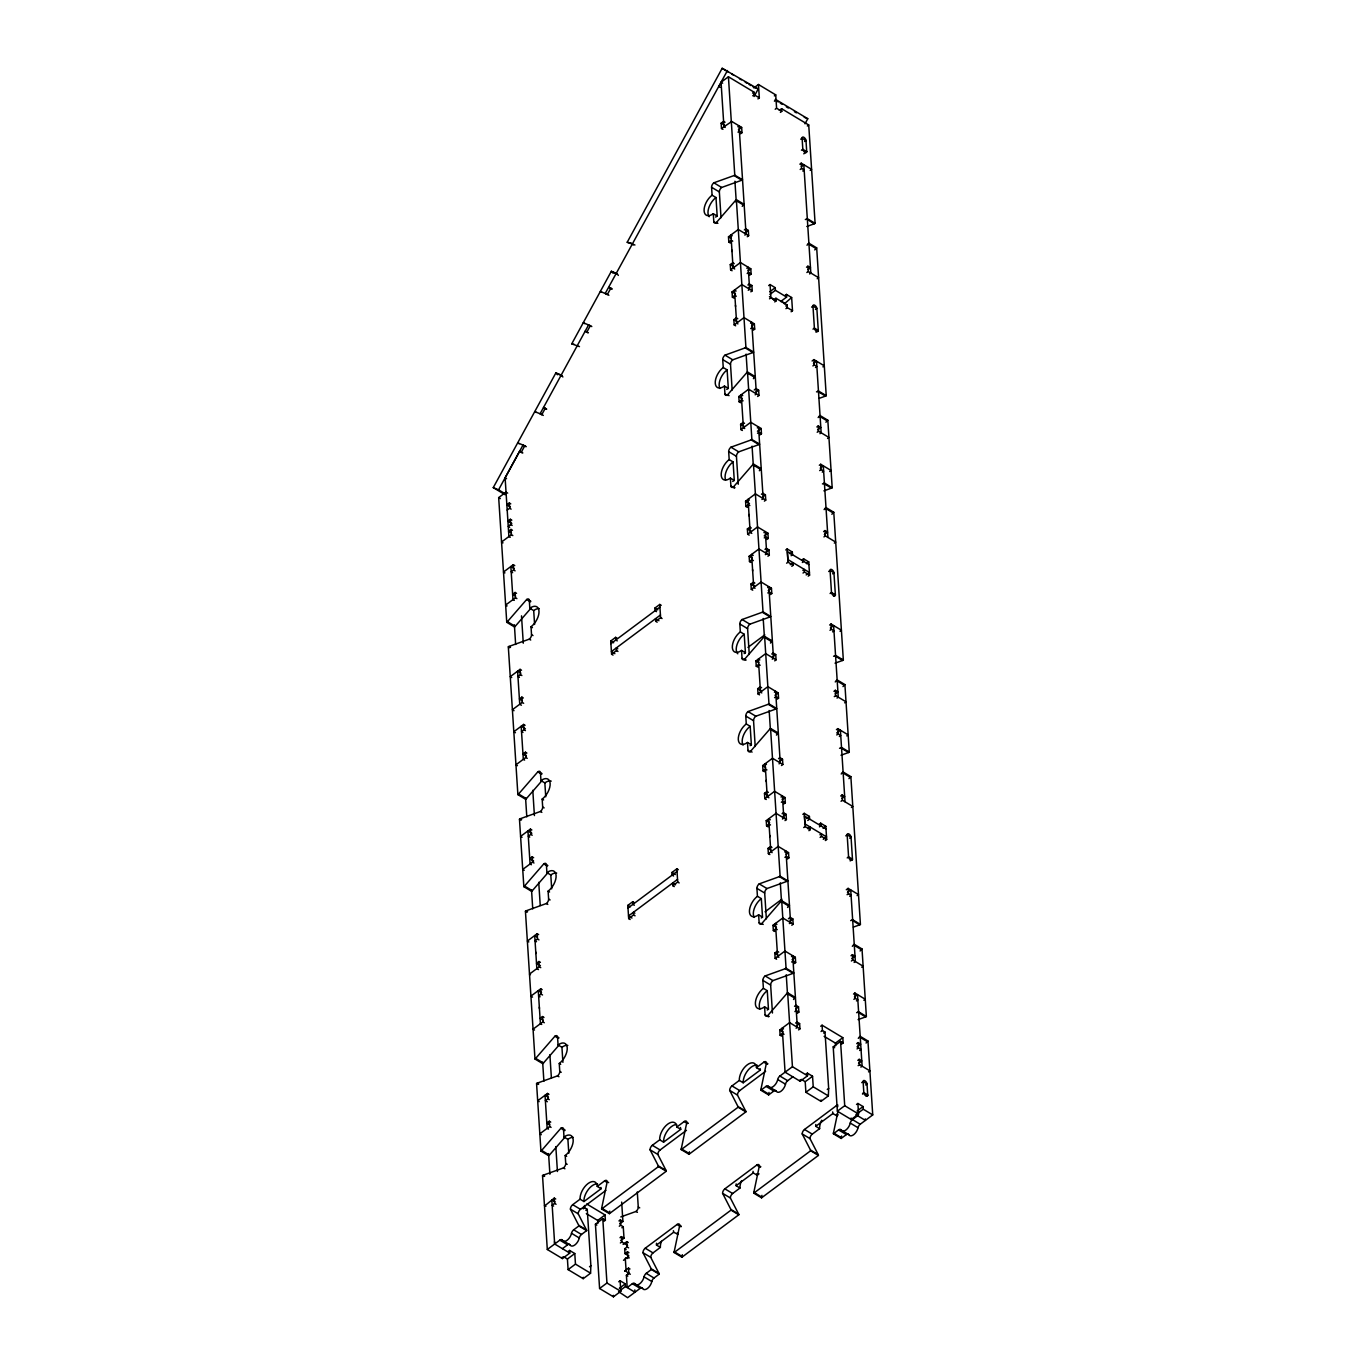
<?xml version="1.0" encoding="UTF-8"?>
<svg xmlns="http://www.w3.org/2000/svg" width="1366" height="1366" viewBox="0 0 1366 1366"><rect width="100%" height="100%" fill="white"/><g stroke="black" fill="none" stroke-linecap="round" stroke-linejoin="round"><path stroke-width="1.5" d="M563.543 1256.703L567.419 1259.025L568.102 1269.612L583.214 1278.678L583.282 1277.278M583.214 1278.678L590.573 1273.197L590.88 1265.753L587.243 1209.354L584.648 1207.8L584.494 1205.495M801.313 1079.396L805.206 1081.718L805.889 1092.305L821 1101.372L821.051 1099.972M821 1101.372L828.342 1095.891L828.667 1088.446L825.013 1032.047L822.417 1030.493L822.076 1025.2L820.71 1026.242M659.693 1139.825L663.586 1142.147L680.729 1129.358L676.853 1127.018A12.499 6.659 -59 0 0 667.667 1124.167A12.499 6.659 -59 0 0 659.693 1139.825L652.333 1145.306A3.569 1.895 -59 0 0 650.062 1149.779L657.831 1154.441L666.113 1170.56A3.569 1.895 -59 0 1 666.266 1171.243L609.39 1213.657L601.621 1208.995A3.569 1.895 -59 0 1 601.672 1208.159L607.204 1181.727A3.569 1.895 -59 0 0 604.575 1180.924L597.232 1186.405A12.499 6.659 -59 0 0 588.046 1183.537A12.499 6.659 -59 0 0 580.072 1199.194L572.713 1204.675A3.569 1.895 -59 0 0 570.425 1209.149L578.706 1225.285A3.569 1.895 -59 0 1 578.86 1225.951L586.629 1230.629L581.472 1234.471A3.569 1.895 -59 0 0 579.269 1237.972A7.137 3.808 -59 0 1 574.881 1244.938A7.137 3.808 -59 0 1 570.015 1244.853A3.569 1.895 -59 0 0 567.59 1244.819L559.821 1240.157L547.305 1249.497L562.416 1258.564L569.776 1253.083L569.605 1250.436L568.222 1251.461M609.39 1213.657A3.569 1.895 -59 0 1 609.441 1212.82L609.782 1211.164M739.313 1080.438L743.206 1082.777L760.367 1069.988L756.474 1067.649A12.499 6.659 -59 0 0 747.304 1064.797A12.499 6.659 -59 0 0 739.313 1080.438L731.971 1085.919A3.569 1.895 -59 0 0 729.683 1090.392L737.452 1095.071L745.734 1111.19A3.569 1.895 -59 0 1 745.887 1111.873L689.01 1154.27L681.241 1149.609A3.569 1.895 -59 0 1 681.293 1148.772L686.825 1122.357A3.569 1.895 -59 0 0 684.212 1121.537L676.853 1127.018M689.01 1154.27A3.569 1.895 -59 0 1 689.079 1153.45L689.42 1151.794M760.828 1166.769L759.359 1165.898A3.569 1.895 -59 0 0 756.747 1165.078L724.868 1188.847A3.569 1.895 -59 0 0 722.597 1193.321L730.366 1197.982L738.647 1214.118A3.569 1.895 -59 0 1 738.801 1214.784L681.924 1257.198L674.155 1252.537A3.569 1.895 -59 0 1 674.206 1251.7L679.739 1225.268A3.569 1.895 -59 0 0 677.109 1224.465L645.247 1248.217A3.569 1.895 -59 0 0 642.976 1252.69L651.24 1268.826A3.569 1.895 -59 0 1 651.394 1269.492L659.163 1274.171L654.007 1278.013A3.569 1.895 -59 0 0 651.804 1281.513A7.137 3.808 -59 0 1 647.416 1288.48A7.137 3.808 -59 0 1 642.566 1288.394A3.569 1.895 -59 0 0 640.142 1288.36L632.356 1283.698L627.199 1287.557L626.396 1275.212L628.838 1273.385L628.497 1268.092L624.825 1270.841M681.924 1257.198A3.569 1.895 -59 0 1 681.976 1256.361L682.334 1254.705M792.843 1076.852L787.687 1080.711A3.569 1.895 -59 0 0 785.484 1084.194A7.137 3.808 -59 0 1 781.096 1091.161A7.137 3.808 -59 0 1 776.247 1091.092A3.569 1.895 -59 0 0 773.822 1091.041L768.648 1094.9L760.879 1090.239A3.569 1.895 -59 0 1 760.93 1089.402L766.446 1062.987A3.569 1.895 -59 0 0 763.833 1062.167L756.474 1067.649M768.648 1094.9A3.569 1.895 -59 0 1 768.699 1094.064L769.041 1092.424M837.956 1105.145A3.569 1.895 -59 0 0 836.368 1105.709L804.506 1129.477A3.569 1.895 -59 0 0 802.218 1133.934L809.987 1138.612L818.268 1154.731A3.569 1.895 -59 0 1 818.422 1155.414L761.562 1197.828L753.776 1193.15A3.569 1.895 -59 0 1 753.844 1192.33L759.359 1165.898M761.562 1197.828A3.569 1.895 -59 0 1 761.613 1196.992L761.955 1195.335M858.292 1038.365L859.504 1036.982A3.569 1.895 -59 0 1 860.187 1036.35L867.956 1041.012L872.737 1114.912L860.221 1124.252A3.569 1.895 -59 0 0 858.019 1127.735A7.137 3.808 -59 0 1 853.63 1134.702A7.137 3.808 -59 0 1 848.781 1134.634A3.569 1.895 -59 0 0 846.357 1134.583L841.183 1138.441L833.414 1133.78A3.552 1.895 -59 0 1 833.465 1132.943L837.956 1111.48M841.183 1138.441A3.552 1.895 -59 0 1 841.234 1137.605L841.576 1135.966M505.096 494.714L493.263 487.611L555.894 372.867L561.204 375.087A3.569 3.005 -67.2 0 1 561.87 375.667L562.877 376.999M579.474 346.605L571.756 343.822L611.353 271.271L616.664 273.49A3.569 3.005 -67.2 0 1 617.33 274.071L618.337 275.403M634.934 245.009L627.216 242.243L722.17 68.3L758.198 88.978L754.066 96.525M493.263 487.611L498.556 489.831L523.007 445.06L525.432 446.528M591 326.406L588.575 324.954L540.065 413.796L541.534 414.666M605.206 293.485L727.463 70.52M510.201 537.299L508.903 536.531L505.113 477.844L519.592 451.326L521.351 452.061L524.766 445.811L526.234 446.682M536.223 412.447L534.772 411.576L541.841 414.53L545.256 408.28L546.707 409.151M587.585 332.655L585.16 331.204L586.919 331.938L590.334 325.689L591.802 326.559M601.808 292.324L600.34 291.453L607.409 294.424L610.824 288.158L612.292 289.029M774.437 101.221L775.461 99.342L807.767 118.74L805.001 123.828M721.026 217.723L719.353 191.94A3.569 1.895 -59 0 1 721.641 187.466L741.84 180.21A3.569 1.912 -59 0 0 742.541 179.8L734.771 175.138A3.569 1.912 -59 0 1 734.071 175.548L713.855 182.805A3.569 1.895 -59 0 0 711.584 187.279L712.096 195.201A12.499 6.659 -59 0 0 704.105 210.859A12.499 6.659 -59 0 0 713.291 213.711L713.803 221.651A3.569 1.895 -59 0 0 716.433 222.47L735.676 200.307A3.569 1.912 -59 0 1 736.359 199.675L744.129 204.337A3.569 1.912 -59 0 0 743.445 204.968L742.233 206.351M806.999 245.231L808.211 243.848A3.569 1.895 -59 0 1 808.894 243.216L816.68 247.878L826.225 395.662A3.569 1.895 -59 0 1 825.525 396.089L819.207 398.343M814.768 249.91L815.98 248.51A3.569 1.895 -59 0 1 816.68 247.878M530.845 608.331L515.204 626.328A3.569 1.912 -59 0 1 514.521 626.96L506.752 622.298A3.569 1.912 -59 0 0 507.435 621.667L526.678 599.503A3.569 1.895 -59 0 1 529.308 600.323L530.759 601.194M732.159 390.044L730.503 364.278A3.569 1.895 -59 0 1 732.774 359.804L752.99 352.53A3.569 1.912 -59 0 0 753.69 352.121L745.921 347.459A3.569 1.912 -59 0 1 745.204 347.869L725.005 355.143A3.569 1.895 -59 0 0 722.716 359.599L723.246 367.539A12.499 6.659 -59 0 0 715.255 383.18A12.499 6.659 -59 0 0 724.441 386.049L724.953 393.971A3.569 1.895 -59 0 0 727.566 394.791L746.809 372.628A3.569 1.912 -59 0 1 747.509 371.996L755.278 376.674A3.569 1.912 -59 0 0 754.578 377.306L753.383 378.689M738.255 484.247L736.445 456.329A3.569 1.895 -59 0 1 738.733 451.856L758.933 444.582A3.569 1.912 -59 0 0 759.65 444.172L751.881 439.51A3.569 1.912 -59 0 1 751.163 439.92L730.964 447.177A3.569 1.895 -59 0 0 728.676 451.651L729.188 459.591A12.499 6.659 -59 0 0 721.214 475.231A12.499 6.659 -59 0 0 730.383 478.1L730.895 486.023A3.569 1.895 -59 0 0 733.525 486.842L752.768 464.679A3.569 1.912 -59 0 1 753.469 464.047L761.238 468.726A3.569 1.912 -59 0 0 760.538 469.358L759.342 470.741M818.149 417.569L819.344 416.186A3.569 1.895 -59 0 1 820.044 415.537L827.813 420.216L832.184 487.713A3.569 1.895 -59 0 1 831.467 488.123L823.903 490.855M825.918 422.231L827.13 420.848A3.569 1.895 -59 0 1 827.813 420.216M541.995 780.652L526.354 798.666A3.569 1.895 -59 0 1 525.654 799.298L517.885 794.619A3.569 1.895 -59 0 0 518.585 793.987L537.828 771.841A3.569 1.895 -59 0 1 540.441 772.661L541.909 773.532M824.108 509.62L825.303 508.237A3.569 1.895 -59 0 1 826.003 507.589L833.772 512.267L843.334 660.051A3.569 1.895 -59 0 1 842.617 660.461L835.036 663.176M831.877 514.282L833.072 512.899A3.569 1.895 -59 0 1 833.772 512.267M547.937 872.703L532.313 890.717A3.569 1.895 -59 0 1 531.613 891.349L523.844 886.671A3.569 1.895 -59 0 0 524.527 886.039L543.788 863.893A3.569 1.895 -59 0 1 546.4 864.695L547.851 865.583M749.268 654.434L747.595 628.65A3.569 1.895 -59 0 1 749.866 624.177L770.082 616.92A3.569 1.895 -59 0 0 770.783 616.51L763.013 611.831A3.569 1.895 -59 0 1 762.313 612.241L742.097 619.515A3.569 1.895 -59 0 0 739.826 623.989L740.338 631.912A12.499 6.659 -59 0 0 732.347 647.569A12.499 6.659 -59 0 0 741.533 650.421L742.045 658.361A3.569 1.895 -59 0 0 744.658 659.163L763.918 637.017A3.569 1.895 -59 0 1 764.601 636.385L772.371 641.047A3.569 1.895 -59 0 0 771.688 641.678L770.475 643.062M755.21 746.485L753.554 720.702A3.569 1.895 -59 0 1 755.825 716.228L776.042 708.971A3.569 1.895 -59 0 0 776.742 708.561L768.973 703.883A3.569 1.895 -59 0 1 768.255 704.293L748.056 711.566A3.569 1.895 -59 0 0 745.768 716.04L746.28 723.963A12.499 6.659 -59 0 0 738.306 739.621A12.499 6.659 -59 0 0 747.475 742.472L748.005 750.412A3.569 1.895 -59 0 0 750.617 751.215L769.861 729.068A3.569 1.895 -59 0 1 770.561 728.437L778.33 733.098A3.569 1.895 -59 0 0 777.63 733.73L776.434 735.113M835.241 681.941L836.453 680.558A3.569 1.895 -59 0 1 837.136 679.927L844.905 684.588L849.276 752.103A3.569 1.895 -59 0 1 848.576 752.512L840.995 755.227M843.01 686.603L844.222 685.22A3.569 1.895 -59 0 1 844.905 684.588M559.087 1045.041L543.446 1063.038A3.569 1.895 -59 0 1 542.763 1063.67L534.977 1059.009A3.569 1.895 -59 0 0 535.677 1058.377L554.92 1036.213A3.569 1.895 -59 0 1 557.55 1037.033L559.001 1037.904M841.2 773.993L842.395 772.61A3.569 1.895 -59 0 1 843.095 771.978L850.864 776.639L860.426 924.423A3.569 1.895 -59 0 1 859.709 924.833L853.391 927.104M848.969 778.654L850.164 777.271A3.569 1.895 -59 0 1 850.864 776.639M565.046 1137.093L549.405 1155.09A3.569 1.895 -59 0 1 548.705 1155.721L540.936 1151.06A3.569 1.895 -59 0 0 541.636 1150.428L560.88 1128.265A3.569 1.895 -59 0 1 563.492 1129.084L564.961 1129.955M766.36 918.806L764.687 893.023A3.569 1.895 -59 0 1 766.975 888.549L787.175 881.292A3.569 1.895 -59 0 0 787.892 880.882L780.123 876.221A3.569 1.895 -59 0 1 779.405 876.63L759.206 883.887A3.569 1.895 -59 0 0 756.918 888.361L757.43 896.301A12.499 6.659 -59 0 0 749.456 911.942A12.499 6.659 -59 0 0 758.625 914.793L759.137 922.733A3.569 1.895 -59 0 0 761.767 923.553L781.01 901.389A3.569 1.895 -59 0 1 781.693 900.757L789.48 905.419A3.569 1.895 -59 0 0 788.78 906.051L787.584 907.434M772.456 1013.009L770.646 985.074A3.569 1.895 -59 0 1 772.917 980.6L793.134 973.343A3.569 1.895 -59 0 0 793.834 972.933L786.065 968.272A3.569 1.895 -59 0 1 785.365 968.682L765.148 975.939A3.569 1.895 -59 0 0 762.877 980.412L763.389 988.352A12.499 6.659 -59 0 0 755.398 1003.993A12.499 6.659 -59 0 0 764.584 1006.844L765.097 1014.784A3.569 1.895 -59 0 0 767.709 1015.604L786.953 993.441A3.569 1.895 -59 0 1 787.653 992.809L795.422 997.47A3.569 1.895 -59 0 0 794.739 998.102L793.526 999.485M852.333 946.314L853.545 944.93A3.569 1.895 -59 0 1 854.245 944.299L862.014 948.96L866.368 1016.475A3.569 1.895 -59 0 1 865.668 1016.885L858.087 1019.617M860.119 950.992L861.314 949.609A3.569 1.895 -59 0 1 862.014 948.96M866.061 1043.043L867.273 1041.643A3.569 1.895 -59 0 1 867.956 1041.012M725.226 127.431L723.929 126.662L721.06 82.25L728.42 76.769L753.964 92.103L754.134 94.749L759.325 97.857L757.942 98.881M753.861 87.936L758.454 84.504L775.734 94.886L776.588 108.221L781.779 111.346L780.396 112.371M752.581 93.127L753.964 92.103M752.751 95.774L754.134 94.749M722.938 129.36L721.487 128.489L721.146 123.196L723.587 121.369L725.056 122.24M721.487 128.489L731.766 121.472M774.351 95.91L775.734 94.886M737.828 126.748L739.057 125.843L746.058 234.167L744.846 235.089M738.425 129.787L741.653 127.397L731.288 121.181M738.016 132.161L739.399 131.136L741.994 132.69L740.611 133.714M775.205 109.263L776.588 108.221M779.303 110.407L781.608 108.699L808.723 124.972L815.092 223.341A3.569 1.912 -59 0 1 814.375 223.751L806.794 226.483M807.34 126.013L808.723 124.972M800.732 139.195L802.115 138.171A2.681 1.383 53.3 0 1 803.925 137.351A2.681 1.383 53.3 0 1 805.991 140.493L806.708 151.626L803.771 153.829M804.608 141.518L805.991 140.493M801.432 150.209L802.815 149.184L802.115 138.171M799.861 164.193L801.227 163.169L811.592 169.384L810.209 170.409M801.381 166.55L803.823 164.723L810.823 273.046L809.611 273.968M800.203 169.486L801.569 168.445L801.227 163.169M802.781 171.04L804.164 169.999L801.569 168.445M730.281 242.977L728.829 242.106L728.488 236.813L738.289 229.505L748.653 235.72L747.27 236.745M744.35 229.915L745.716 228.873L748.312 230.444L748.653 235.72M728.829 242.106L731.288 240.279L732.739 241.15M745.102 232.835L748.312 230.444M732.091 270.741L730.622 269.87L730.281 264.577L732.739 262.75L734.191 263.621M730.622 269.87L740.423 262.545L750.788 268.778L751.129 274.054L749.763 275.095M746.826 268.248L748.209 267.224L749.627 289.25L748.244 290.275M748.039 270.827L750.788 268.778M747.168 273.524L748.551 272.5L751.129 274.054M733.849 298.061L732.398 297.173L732.056 291.897L741.858 284.589L752.222 290.804L750.839 291.829M747.902 284.982L749.285 283.957L751.881 285.511L752.222 290.804M732.398 297.173L734.84 295.346L736.308 296.234M749.114 287.577L751.881 285.511M768.682 285.596L770.048 284.572L775.239 287.68L775.41 290.326L786.628 297.071L780.652 301.527M769.724 291.795L775.239 287.68M735.642 325.808L734.191 324.937L733.849 319.661L736.291 317.834L737.76 318.705M769.895 294.441L775.41 290.326M806.521 267.241L807.904 266.199L810.482 267.753L808.194 269.478M506.752 622.298L498.675 497.6L506.035 492.119L507.674 493.109M734.191 324.937L743.992 317.629L754.356 323.844L754.698 329.138L753.315 330.162M769.536 298.812L770.902 297.788L770.048 284.572M806.862 272.517L808.245 271.493L807.904 266.199M773.617 299.974L775.922 298.249L787.14 304.994L787.311 307.64L792.502 310.748L791.119 311.772M774.71 301.92L776.093 300.896L775.922 298.249M785.091 295.449L786.457 294.424L791.648 297.532L792.502 310.748M510.764 503.849L509.313 502.978L506.854 504.805L510.252 506.837M750.532 323.213L751.761 322.291L756.388 393.903L755.176 394.808M751.59 325.911L754.356 323.844M784.34 303.833L791.648 297.532M817.227 278.749L818.61 277.708L808.245 271.493M507.196 510.081L509.655 508.254L509.313 502.978M750.719 328.608L752.103 327.584L754.698 329.138M785.774 306.018L787.14 304.994M785.945 308.665L787.311 307.64M511.823 520.156L510.355 519.285L507.913 521.112L511.789 523.434L510.423 524.459M510.355 519.285L510.696 524.561L508.254 526.388L509.706 527.276M512.472 530.281L511.021 529.41L508.562 531.237L511.482 532.996M811.592 307.128L812.975 306.086A2.681 1.383 53.3 0 1 814.785 305.284A2.681 1.383 53.3 0 1 816.851 308.426L818.285 330.452L815.98 332.177M503.012 542.883L501.544 542.012L511.362 534.704L511.021 529.41M815.468 309.45L816.851 308.426L812.975 306.086L814.392 328.13A2.681 1.383 53.3 0 0 816.458 331.272A2.681 1.383 53.3 0 0 818.285 330.452L814.392 328.13L813.009 329.155M514.76 565.592L513.292 564.704L503.491 572.03L504.942 572.9M740.611 402.714L739.16 401.826L738.818 396.55L748.619 389.225L758.984 395.457L757.601 396.481M754.22 389.976L756.047 388.61L758.642 390.164L758.984 395.457M513.292 564.704L513.633 569.998L511.191 571.825L512.643 572.695M739.16 401.826L741.618 399.999L743.07 400.87M755.893 392.23L758.642 390.164M812.104 360.983L813.931 359.617L824.296 365.832L822.93 366.873M813.47 363.458L816.526 361.17L821.154 432.783L819.942 433.688M812.907 365.934L814.273 364.91L813.931 359.617M815.485 367.488L816.868 366.464L814.273 364.91M516.553 593.339L515.084 592.468L512.643 594.295L515.563 596.054M742.404 430.461L740.953 429.59L740.611 424.297L743.07 422.47L744.521 423.358M515.084 592.468L515.443 597.762L505.625 605.07L507.093 605.941M740.953 429.59L750.754 422.282L761.118 428.497L761.46 433.79L760.077 434.815M757.31 427.865L758.523 426.943L763.167 498.539L761.938 499.461M757.447 431.246L761.118 428.497M757.498 433.261L758.881 432.237L761.46 433.79M816.851 426.96L818.234 425.936L820.812 427.49L817.602 429.88M817.192 432.254L818.575 431.229L818.234 425.936M827.557 438.469L828.923 437.444L818.575 431.229M511.721 677.553L510.252 676.665L520.07 669.357L521.522 670.228M747.39 507.349L745.921 506.479L745.58 501.185L755.398 493.877L765.745 500.11L764.379 501.134M761.443 494.287L762.826 493.263L765.404 494.816L765.745 500.11M520.07 669.357L520.412 674.65L517.953 676.477L519.422 677.348M745.921 506.479L748.38 504.652L749.832 505.522M763.116 496.524L765.404 494.816M819.327 465.294L820.71 464.269L831.074 470.485L829.691 471.509M820.232 468.111L823.288 465.823L827.933 537.419M819.668 470.587L821.051 469.562L820.71 464.269M822.264 472.141L823.63 471.116L821.051 469.562M523.315 697.992L521.863 697.121L519.404 698.948L522.324 700.69M749.183 535.113L747.714 534.243L747.373 528.949L749.832 527.122L751.283 527.993M514.009 710.696L512.404 709.722L522.205 702.414L521.863 697.121M747.714 534.243L757.532 526.935L767.897 533.15L768.238 538.443L766.855 539.468M613.044 655.099L611.592 654.229L610.739 641.013L615.639 637.359L617.091 638.229M656.483 611.626L655.031 610.756L654.86 608.109L659.761 604.455L661.212 605.326M610.909 643.659L659.932 607.102M763.918 532.62L765.302 531.596L766.719 553.623L765.353 554.647M764.209 535.899L767.897 533.15M660.444 615.024L611.422 651.582L614.871 653.665M764.26 537.914L765.643 536.889L768.238 538.443M611.592 654.229L616.493 650.575L616.322 647.928L617.774 648.799M657.166 622.196L655.714 621.325L660.615 617.671L659.761 604.455M515.443 732.722L513.821 731.749L523.622 724.441L525.09 725.312M750.941 562.433L749.49 561.563L749.149 556.269L758.95 548.961L769.314 555.177L767.931 556.201M764.994 549.371L766.377 548.347L768.973 549.9L769.314 555.177M523.622 724.441L523.963 729.717L521.522 731.561L522.973 732.432M749.49 561.563L751.932 559.736L753.4 560.606M765.763 552.291L768.973 549.9M785.774 549.969L787.158 548.944L792.331 552.052L792.502 554.698L791.119 555.723M790.043 553.776L792.331 552.052M526.883 753.076L525.415 752.205L522.973 754.032L526.371 756.064M752.734 590.197L751.283 589.327L750.941 584.033L753.4 582.206L754.852 583.077M823.613 531.613L824.996 530.589L827.591 532.142L824.364 534.533M517.424 765.677L515.955 764.789L525.756 757.481L525.415 752.205M751.283 589.327L761.084 582.001L771.449 588.234L771.79 593.51L770.407 594.552M786.628 563.202L788.011 562.16L787.158 548.944M823.954 536.906L825.337 535.865L824.996 530.589M790.265 564.687L793.014 562.638L793.185 565.285L791.802 566.309M802.183 559.821L803.567 558.796L808.74 561.904L809.594 575.12L808.211 576.162M767.641 587.585L768.853 586.68L773.498 658.275L772.268 659.197M802.354 562.468L803.737 561.443L803.567 558.796M768.238 590.624L771.449 588.234M806.435 563.629L808.74 561.904M834.319 543.122L835.702 542.097L825.337 535.865M767.829 592.981L769.195 591.956L771.79 593.51M802.866 570.407L804.25 569.366L804.42 572.013L809.594 575.12M803.037 573.037L804.42 572.013M806.179 574.932L809.44 572.491L787.858 559.531L787.345 551.608L808.928 564.568M828.684 571.5L830.067 570.476A2.681 1.383 53.3 0 1 831.877 569.656A2.681 1.383 53.3 0 1 833.943 572.798L835.377 594.842L833.533 596.208M832.577 573.84L833.943 572.798L830.067 570.476L831.484 592.503A2.681 1.383 53.3 0 0 833.567 595.661A2.681 1.383 53.3 0 0 835.377 594.842L831.484 592.503L830.101 593.527M747.97 647.382L764.806 634.849M531.852 829.965L530.401 829.094L520.583 836.402L523.844 886.671M757.72 667.086L756.252 666.215L755.91 660.922L765.711 653.614L776.076 659.829L774.71 660.854M771.773 654.024L773.156 652.982L775.734 654.536L776.076 659.829M530.401 829.094L530.742 834.37L528.283 836.197L529.735 837.085M756.252 666.215L758.711 664.388L760.162 665.259M772.524 656.944L775.734 654.536M829.657 625.03L831.04 623.989L841.405 630.221L840.022 631.246M830.357 627.984L833.619 625.56L838.263 697.155L837.034 698.06M829.999 630.307L831.382 629.282L831.04 623.989M832.594 631.86L833.96 630.836L831.382 629.282M533.645 857.728L532.194 856.841L529.735 858.668L533.628 861.007M759.513 694.85L758.045 693.962L757.703 688.686L760.162 686.859L761.613 687.73M532.194 856.841L532.535 862.134L522.734 869.442L524.185 870.33M758.045 693.962L767.863 686.654L778.21 692.886L778.552 698.163L777.186 699.187M774.402 692.238L775.632 691.316L780.259 762.928L779.03 763.833M775 695.277L778.21 692.886M774.59 697.633L775.973 696.609L778.552 698.163M833.943 691.333L835.326 690.308L837.921 691.862L835.155 693.928M834.285 696.626L835.668 695.601L835.326 690.308M844.649 702.841L846.032 701.817L835.668 695.601M528.813 941.925L527.361 941.054L537.162 933.729L538.614 934.617M764.482 771.739L763.031 770.851L762.689 765.575L772.49 758.267L782.855 764.482L781.472 765.506M778.535 758.659L779.918 757.635L782.513 759.189L782.855 764.482M537.162 933.729L537.504 939.023L535.045 940.85L536.514 941.72M763.031 770.851L765.472 769.024L766.924 769.912M779.286 761.596L782.513 759.189M836.419 729.683L837.802 728.641L848.166 734.874L846.783 735.898M836.709 732.944L840.397 730.195L845.025 801.808M836.76 734.959L838.143 733.935L837.802 728.641M839.356 736.513L840.739 735.489L838.143 733.935M540.407 962.364L538.955 961.493L536.514 963.32L540.39 965.66M766.275 799.486L764.823 798.615L764.482 793.339L766.924 791.495L768.392 792.382M534.977 1059.009L529.496 974.095L539.297 966.787L538.955 961.493M764.823 798.615L774.624 791.307L784.989 797.522L785.33 802.815L783.947 803.84M630.136 919.489L628.684 918.601L627.831 905.385L632.731 901.731L634.183 902.602M673.575 875.999L672.123 875.128L671.952 872.481L676.853 868.827L678.321 869.698M628.001 908.031L677.024 871.474M781.01 796.993L782.394 795.968L783.828 818.012L782.445 819.037M782.223 799.588L784.989 797.522M677.536 879.397L628.514 915.954L631.963 918.037M781.352 802.286L782.735 801.261L785.33 802.815M628.684 918.601L633.585 914.947L633.414 912.3L634.883 913.188M674.275 886.585L672.806 885.697L677.707 882.043L676.853 868.827M532.535 997.095L530.913 996.121L540.731 988.813L542.182 989.684M768.051 826.806L766.582 825.935L766.241 820.642L776.042 813.333L786.406 819.566L785.023 820.59M782.103 813.743L783.469 812.719L786.065 814.273L786.406 819.566M540.731 988.813L541.073 994.107L538.614 995.934L540.065 996.804M766.582 825.935L769.041 824.108L770.492 824.979M783.316 816.322L786.065 814.273M802.866 814.358L804.25 813.333L809.423 816.441L809.594 819.088L807.767 820.454M806.674 818.49L809.423 816.441M543.975 1017.448L542.524 1016.577L540.065 1018.404L542.985 1020.146M769.843 854.57L768.375 853.699L768.034 848.406L770.492 846.579L771.944 847.449M840.705 795.985L842.088 794.961L844.683 796.515L841.917 798.581M534.516 1030.049L533.047 1029.179L542.865 1021.87L542.524 1016.577M768.375 853.699L778.193 846.391L788.541 852.606L788.882 857.899L787.516 858.924M803.72 827.574L805.103 826.55L804.25 813.333M841.046 801.279L842.429 800.254L842.088 794.961M807.818 828.718L810.106 827.011L810.277 829.657L808.911 830.682M819.276 824.21L820.659 823.169L825.832 826.293L826.686 839.509L825.32 840.534M784.733 851.957L785.962 851.052L790.59 922.648L789.36 923.57M819.446 826.857L820.829 825.815L820.659 823.169M786.253 854.313L788.541 852.606M823.083 828.342L825.832 826.293M784.921 857.37L786.304 856.345L788.882 857.899M851.411 807.494L852.794 806.469L842.429 800.254M819.959 834.78L821.342 833.755L821.512 836.402L826.686 839.509M820.129 837.426L821.512 836.402M823.271 839.305L826.532 836.88L804.95 823.92L804.437 815.98L826.02 828.94M845.776 835.872L847.159 834.848A2.681 1.383 53.3 0 1 848.969 834.028A2.681 1.383 53.3 0 1 851.052 837.187L852.469 859.214L850.164 860.922M849.669 838.212L851.052 837.187L847.159 834.848L848.576 856.875A2.681 1.383 53.3 0 0 850.659 860.034A2.681 1.383 53.3 0 0 852.469 859.214L848.576 856.875L847.21 857.916M765.08 911.771L781.898 899.221M548.944 1094.337L547.493 1093.466L537.692 1100.774L540.936 1151.06M774.812 931.458L773.344 930.587L773.002 925.294L782.82 917.986L793.185 924.201L791.802 925.243M788.404 918.737L790.248 917.371L792.843 918.925L793.185 924.201M547.493 1093.466L547.834 1098.759L545.375 1100.586L547.322 1101.747M773.344 930.587L775.803 928.76L777.254 929.631M790.077 920.974L792.843 918.925M846.288 889.744L848.132 888.378L858.497 894.593L857.114 895.618M847.449 892.374L850.728 889.932L855.355 961.527L854.126 962.449M847.091 894.696L848.474 893.654L848.132 888.378M849.686 896.25L851.069 895.225L848.474 893.654M550.737 1122.101L549.286 1121.23L546.827 1123.057L549.747 1124.799M776.605 959.222L775.154 958.351L774.812 953.058L777.254 951.231L778.722 952.102M549.286 1121.23L549.627 1126.506L539.826 1133.831L541.278 1134.702M775.154 958.351L784.955 951.043L795.319 957.259L795.661 962.552L794.278 963.576M791.495 956.61L792.724 955.705L797.351 1027.3L796.122 1028.222M792.092 959.649L795.319 957.259M791.682 962.023L793.065 960.981L795.661 962.552M851.035 955.722L852.418 954.697L855.014 956.251L851.786 958.642M851.377 960.998L852.76 959.974L852.418 954.697M794.551 1006.298L795.934 1005.274L798.512 1006.827L798.854 1012.121L797.488 1013.145M795.763 1008.876L798.512 1006.827M794.892 1011.591L796.276 1010.567L798.854 1012.121M861.741 967.23L863.124 966.206L852.76 959.974M544.932 1205.717L554.255 1198.119L555.723 1198.989M781.574 1036.111L780.123 1035.24L779.781 1029.947L789.582 1022.639L799.947 1028.854L798.564 1029.896M795.627 1023.049L797.01 1022.024L799.605 1023.578L799.947 1028.854M554.255 1198.119L554.596 1203.412L552.154 1205.239L553.606 1206.11M780.123 1035.24L782.564 1033.413L784.033 1034.284M796.839 1025.627L799.605 1023.578M853.511 994.055L854.894 993.031L865.259 999.246L863.875 1000.271M854.433 996.873L857.489 994.585L862.117 1066.18L860.887 1067.102M853.87 999.349L855.236 998.307L854.894 993.031M580.072 1199.194L583.948 1201.534L601.108 1188.727A12.499 6.659 -59 0 0 600.938 1187.447M856.448 1000.902L857.831 999.861L855.236 998.307M586.629 1230.629A3.569 1.895 -59 0 0 586.475 1229.946L578.211 1213.811A3.569 1.895 -59 0 1 580.482 1209.337L605.923 1190.384M657.831 1154.441A3.569 1.895 -59 0 1 660.102 1149.967L686.466 1130.314M737.452 1095.071A3.569 1.895 -59 0 1 739.74 1090.597L765.626 1071.285M583.265 1208.825L584.648 1207.8M821.051 1031.518L822.417 1030.493M585.86 1210.378L587.243 1209.354M823.63 1033.072L825.013 1032.047M559.821 1240.157A3.569 1.895 -59 0 1 562.246 1240.191A7.137 3.808 -59 0 0 567.095 1240.277A7.137 3.808 -59 0 0 571.5 1233.293A3.569 1.895 -59 0 1 573.686 1229.81L578.86 1225.951M601.621 1208.995L658.497 1166.581A3.569 1.895 -59 0 0 658.344 1165.898L650.062 1149.779M681.241 1149.609L738.118 1107.211A3.569 1.895 -59 0 0 737.964 1106.528L729.683 1090.392M760.879 1090.239L766.036 1086.38A3.569 1.895 -59 0 1 768.46 1086.414A7.137 3.808 -59 0 0 773.31 1086.499A7.137 3.808 -59 0 0 777.715 1079.533A3.569 1.895 -59 0 1 779.901 1076.032L792.434 1066.709L787.653 992.809M597.864 1223.407L597.676 1220.436L605.036 1214.955L586.731 1203.975M835.616 1045.775L835.446 1043.129L842.805 1037.648L822.076 1025.2M562.433 1248.678L567.59 1244.819M618.73 1281.786L620.113 1280.762L620.796 1291.331L613.436 1296.812L599.589 1288.497L595.422 1224.175L602.782 1218.694L605.377 1220.248L603.994 1221.272M856.516 1104.479L857.882 1103.455L858.565 1114.024L851.223 1119.505L837.358 1111.19L833.209 1046.868L840.551 1041.387L843.146 1042.941L841.763 1043.966M805.991 1074.154L807.374 1073.13L812.548 1076.237L813.231 1086.807L828.342 1095.891M783.521 1028.905L782.223 1028.12L785.074 1072.19L800.186 1081.257L807.545 1075.776L807.374 1073.13M567.419 1259.025L574.779 1253.544L569.605 1250.436M805.206 1081.718L812.548 1076.237M618.952 1220.931L620.335 1219.906L622.913 1221.46L619.703 1223.851M856.721 1043.624L858.104 1042.6L860.7 1044.153L857.011 1046.885M619.293 1226.224L620.676 1225.182L620.335 1219.906M857.063 1048.917L858.446 1047.876L858.104 1042.6M621.889 1227.778L623.255 1226.736L620.676 1225.182M859.658 1050.471L861.041 1049.447L858.446 1047.876M568.102 1269.612L575.462 1264.113L574.779 1253.544M805.889 1092.305L813.231 1086.807M620.027 1237.681L621.41 1236.64L624.006 1238.194L620.779 1240.601M857.814 1060.375L859.18 1059.333L861.775 1060.887L858.565 1063.294M620.369 1242.958L621.752 1241.933L621.41 1236.64M858.155 1065.651L859.521 1064.626L859.18 1059.333M589.514 1266.777L590.88 1265.753M827.284 1089.47L828.667 1088.446M623.118 1244.409L626.789 1241.66L628.258 1242.531M628.889 1255.952L624.996 1253.629L624.689 1248.78L627.131 1246.953L626.789 1241.66M868.52 1071.883L869.886 1070.842L859.521 1064.626M624.996 1253.629L627.455 1251.802L628.906 1252.673M623.511 1260.289L627.797 1257.079L627.455 1251.802M861.741 1082.64L863.124 1081.599A2.681 1.383 53.3 0 1 864.934 1080.796A2.681 1.383 53.3 0 1 867 1083.938L867.734 1095.276A2.015 1.042 53.3 0 1 867.461 1096.01L866.932 1096.147A3.159 1.622 53.3 0 1 864.832 1094.883L864.371 1094.286A2.049 1.059 53.3 0 1 863.841 1092.937L863.124 1081.599L867 1083.938L865.617 1084.963M661.451 1241.301A12.499 6.659 -59 0 0 660.376 1247.397L656.483 1245.075L673.643 1232.269A12.499 6.659 -59 0 0 673.387 1230.698M741.55 1180.77A12.499 6.659 -59 0 0 739.996 1188.027L736.12 1185.688L753.281 1172.899A12.499 6.659 -59 0 0 753.025 1171.328M821.717 1120.24A12.499 6.659 -59 0 0 819.634 1128.658L815.741 1126.318L832.901 1113.529A12.499 6.659 -59 0 0 832.645 1111.941M599.589 1288.497L606.948 1283.015L602.782 1218.694M837.358 1111.19L844.717 1105.709L840.551 1041.387M862.612 1093.534L863.824 1092.612L867.717 1094.951M624.689 1271.285L626.072 1270.243L625.338 1258.906A2.681 1.383 53.3 0 1 627.694 1258.496M862.475 1093.978L863.841 1092.954M659.163 1274.171A3.569 1.895 -59 0 0 659.027 1273.488L650.745 1257.352A3.569 1.895 -59 0 1 653.016 1252.895L660.376 1247.397M673.643 1232.269L677.997 1234.266M730.366 1197.982A3.569 1.895 -59 0 1 732.654 1193.508L739.996 1188.027M753.281 1172.899L757.157 1175.238L759.001 1173.855M809.987 1138.612A3.569 1.895 -59 0 1 812.275 1134.139L819.634 1128.658M832.901 1113.529L836.777 1115.851L838.161 1114.827M628.121 1273.949L629.043 1273.266A3.159 1.622 53.3 0 1 627.062 1272.173L626.584 1271.592A2.049 1.059 53.3 0 1 626.072 1270.243M866.351 1096.3L867.734 1095.276M619.327 1288.326L625.286 1283.869L620.113 1280.762M857.097 1111.019L863.073 1106.562L857.882 1103.455M618.576 1291.655L627.609 1297.7L640.142 1288.36M619.498 1290.972L625.474 1286.516L625.286 1283.869M865.293 1118.856L865.395 1120.393L855.884 1114.69L856.806 1114.007M857.267 1113.666L863.244 1109.209L863.073 1106.562M632.356 1283.698A3.569 1.895 -59 0 1 634.78 1283.733A7.137 3.808 -59 0 0 639.647 1283.818A7.137 3.808 -59 0 0 644.035 1276.834A3.569 1.895 -59 0 1 646.238 1273.351L651.394 1269.492M674.155 1252.537L731.032 1210.122A3.569 1.895 -59 0 0 730.878 1209.439L722.597 1193.321M753.776 1193.15L810.653 1150.753A3.569 1.895 -59 0 0 810.499 1150.07L802.218 1133.934M833.414 1133.78L838.57 1129.921A3.569 1.895 -59 0 1 841.012 1129.955A7.137 3.808 -59 0 0 845.861 1130.041A7.137 3.808 -59 0 0 850.25 1123.074A3.569 1.895 -59 0 1 852.452 1119.591L857.609 1115.732L857.524 1114.195M805.342 219.533L806.606 219.089A3.569 1.912 -59 0 0 807.306 218.68L815.092 223.341M816.492 391.871L817.756 391.41A3.569 1.895 -59 0 0 818.456 391L826.225 395.662M822.434 483.923L823.698 483.462A3.569 1.895 -59 0 0 824.415 483.052L832.184 487.713M517.885 794.619L508.323 646.835A3.569 1.912 -59 0 1 509.04 646.425L529.24 639.168A3.569 1.895 -59 0 0 531.528 634.695L531.015 626.755A12.499 6.659 -59 0 0 538.989 611.114A12.499 6.659 -59 0 0 529.82 608.263L529.308 600.323M833.584 656.243L834.848 655.8A3.569 1.895 -59 0 0 835.548 655.373L843.334 660.051M522.051 837.273L520.583 836.402L519.473 819.173A3.569 1.895 -59 0 1 520.19 818.763L540.39 811.489A3.569 1.895 -59 0 0 542.678 807.016L542.165 799.093A12.499 6.659 -59 0 0 550.139 783.435A12.499 6.659 -59 0 0 540.97 780.584L540.441 772.661M839.544 748.295L840.79 747.851A3.569 1.895 -59 0 0 841.507 747.424L849.276 752.103M530.469 974.675L529.496 974.095L525.432 911.224A3.569 1.895 -59 0 1 526.132 910.815L546.349 903.541A3.569 1.895 -59 0 0 548.62 899.067L548.107 891.144A12.499 6.659 -59 0 0 556.099 875.486A12.499 6.659 -59 0 0 546.912 872.635L546.4 864.695M850.677 920.633L851.94 920.172A3.569 1.895 -59 0 0 852.657 919.762L860.426 924.423M539.143 1101.645L537.692 1100.774L536.565 1083.545A3.569 1.895 -59 0 1 537.282 1083.136L557.482 1075.879A3.569 1.895 -59 0 0 559.77 1071.405L559.257 1063.465A12.499 6.659 -59 0 0 567.231 1047.824A12.499 6.659 -59 0 0 558.062 1044.956L557.55 1037.033M856.636 1012.684L857.899 1012.223A3.569 1.895 -59 0 0 858.599 1011.813L866.368 1016.475M547.305 1249.497L542.524 1175.597A3.569 1.895 -59 0 1 543.224 1175.187L563.441 1167.93A3.569 1.895 -59 0 0 565.729 1163.456L565.2 1155.516A12.499 6.659 -59 0 0 573.191 1139.876A12.499 6.659 -59 0 0 564.004 1137.007L563.492 1129.084M620.813 1216.918L635.975 1211.471A3.569 1.895 -59 0 0 638.264 1206.998L637.29 1191.955M631.229 243.011L628.019 242.55A3.569 3.005 -67.2 0 1 627.216 242.243M574.164 344.369L572.559 344.147A3.569 3.005 -67.2 0 1 571.756 343.822M752.888 86.741L758.198 88.978M804.232 117.254L807.767 118.74M611.353 271.271A3.569 3.005 -67.2 0 1 612.036 271.851L617.33 274.071M610.824 288.158L609.065 287.423L611.49 288.875M590.334 325.689L583.265 322.718L584.733 323.605M555.894 372.867A3.569 3.005 -67.2 0 1 556.577 373.43L561.87 375.667M545.256 408.28L543.497 407.546L545.922 408.997M524.766 445.811L517.697 442.84L519.165 443.711M722.17 68.3L727.924 71.766M731.766 74.071L733.679 75.215M739.45 78.682L741.362 79.826M745.204 82.131L747.134 83.292M749.046 84.436L750.976 85.597M498.556 489.831L504.481 493.382M776.23 100.743L778.244 101.955M780.259 103.167L782.274 104.379M786.321 106.804L788.336 108.016M794.397 111.653L796.412 112.866M721.06 82.25L722.665 83.206M720.206 87.356L718.755 86.485L721.111 82.916M802.115 138.273L806.008 140.613M721.146 123.196L724.543 125.245M734.071 175.548L741.84 180.21M806.606 219.089L814.375 223.751M713.855 182.805L721.641 187.466M735.676 200.307L743.445 204.968M808.211 243.848L815.98 248.51M711.584 187.279L719.353 191.94M712.096 195.201L715.972 197.541L717.184 216.05A12.499 6.659 -59 0 1 715.613 217.057M713.291 213.711L717.184 216.05M716.433 222.47L717.884 223.341M713.803 221.651L716.723 223.392M732.227 235.772L730.947 234.986L733.081 268.026L734.703 269M728.488 236.813L731.408 238.572M730.281 264.577L734.174 266.899M780.72 300.879L784.289 303.013M769.451 296.644L775.068 300.025M770.902 297.788L776.093 300.896M736.12 291.043L734.498 290.07L736.633 323.11L737.93 323.896M732.056 291.897L735.454 293.929M733.849 319.661L736.752 321.403M745.204 347.869L752.99 352.53M817.756 391.41L825.525 396.089M725.005 355.143L732.774 359.804M746.809 372.628L754.578 377.306M819.344 416.186L827.13 420.848M722.716 359.599L730.503 364.278M607.409 294.424L608.877 295.295M605.65 293.673L607.102 294.544M723.246 367.539L727.122 369.879L728.317 388.371A12.499 6.659 -59 0 1 726.746 389.378M742.728 395.594L741.26 394.723L743.411 427.763L744.709 428.548M724.441 386.049L728.317 388.371M738.818 396.55L742.216 398.582M727.566 394.791L729.034 395.662M724.953 393.971L727.378 395.44M586.919 331.938L588.387 332.826M740.611 424.297L744.009 426.346M751.163 439.92L758.933 444.582M823.698 483.462L831.467 488.123M730.964 447.177L738.733 451.856M752.768 464.679L760.538 469.358M825.303 508.237L833.072 512.899M728.676 451.651L736.445 456.329M729.188 459.591L733.081 461.913L734.276 480.422A12.499 6.659 -59 0 1 732.705 481.43M730.383 478.1L734.276 480.422M733.525 486.842L734.976 487.713M730.895 486.023L734.293 488.072M749.336 500.144L748.039 499.358L750.173 532.416L751.795 533.389M745.58 501.185L749.473 503.525M747.373 528.949L750.788 530.998M788.011 562.16L793.185 565.285M541.841 414.53L543.292 415.418M753.212 555.416L751.59 554.442L753.742 587.5L755.022 588.268M749.149 556.269L752.068 558.028M750.941 584.033L754.835 586.373M521.351 452.061L522.819 452.931M519.592 451.326L522.017 452.778M762.313 612.241L770.082 616.92M834.848 655.8L842.617 660.461M742.097 619.515L749.866 624.177M505.113 477.844L506.564 478.715M763.918 637.017L771.688 641.678M836.453 680.558L844.222 685.22M739.826 623.989L747.595 628.65M740.338 631.912L744.214 634.251L745.409 652.76A12.499 6.659 -59 0 1 744.163 653.58M498.675 497.6L500.332 498.59M509.655 508.254L511.106 509.142M759.82 659.966L758.369 659.095L760.503 692.135L761.801 692.921M741.533 650.421L745.409 652.76M755.91 660.922L758.83 662.664M744.658 659.163L746.126 660.051M742.045 658.361L744.965 660.102M654.86 608.109L657.78 609.851M510.696 524.561L512.165 525.432M660.615 617.671L662.066 618.542M658.941 620.727L655.543 618.678L655.714 621.325M511.362 534.704L512.813 535.574M757.703 688.686L761.596 691.008M768.255 704.293L776.042 708.971M840.79 747.851L848.576 752.512M514.248 568.58L510.85 566.531L512.984 599.589L514.282 600.357M513.633 569.998L515.102 570.868M748.056 711.566L755.825 716.228M769.861 729.068L777.63 733.73M842.395 772.61L850.164 777.271M745.768 716.04L753.554 720.702M617.261 640.876L615.81 640.005L615.639 637.359M610.739 641.013L613.641 642.754M746.28 723.963L750.173 726.302L751.368 744.812A12.499 6.659 -59 0 1 750.122 745.631M616.493 650.575L617.944 651.445M526.678 599.503L530.571 601.843M515.443 597.762L516.894 598.632M529.82 608.263L533.696 610.585A12.499 6.659 -59 0 1 539.246 608.621M747.475 742.472L751.368 744.812M750.617 751.215L752.068 752.103M748.005 750.412L750.429 751.863M766.428 764.516L765.131 763.748L767.265 796.788L768.887 797.761M762.689 765.575L765.592 767.316M531.015 626.755L532.467 627.643M531.528 634.695L532.979 635.566M507.435 621.667L515.204 626.328M529.24 639.168L530.708 640.039M764.482 793.339L768.358 795.661M509.04 646.425L510.491 647.296M508.323 646.835L509.791 647.723M805.103 826.55L810.277 829.657M770.322 819.788L768.699 818.815L770.834 851.872L772.131 852.64M520.856 673.131L517.612 671.184L519.746 704.241L521.368 705.215M766.241 820.642L769.639 822.691M520.412 674.65L521.863 675.521M768.034 848.406L770.953 850.164M522.205 702.414L523.656 703.285M779.405 876.63L787.175 881.292M851.94 920.172L859.709 924.833M525.381 728.795L521.18 726.268L523.315 759.308L524.612 760.094M523.963 729.717L525.432 730.605M759.206 883.887L766.975 888.549M781.01 901.389L788.78 906.051M853.545 944.93L861.314 949.609M756.918 888.361L764.687 893.023M757.43 896.301L761.323 898.623L762.518 917.132A12.499 6.659 -59 0 1 761.255 917.969M525.756 757.481L527.225 758.352M537.828 771.841L541.704 774.163M540.97 780.584L544.846 782.923A12.499 6.659 -59 0 1 551.215 781.147M776.913 924.355L775.461 923.467L777.596 956.524L778.893 957.293M758.625 914.793L762.518 917.132M773.002 925.294L776.417 927.343M761.767 923.553L763.218 924.423M759.137 922.733L761.562 924.184M671.952 872.481L675.35 874.53M542.165 799.093L543.617 799.964M677.707 882.043L679.175 882.931M675.555 884.809L672.635 883.068L672.806 885.697M542.678 807.016L544.129 807.904M518.585 793.987L526.354 798.666M540.39 811.489L541.841 812.377M774.812 953.058L777.715 954.817M785.365 968.682L793.134 973.343M857.899 1012.223L865.668 1016.885M520.19 818.763L521.641 819.634M519.473 819.173L520.924 820.044M531.835 833.243L527.942 830.921L530.076 863.961L531.374 864.746M530.742 834.37L532.194 835.258M765.148 975.939L772.917 980.6M786.953 993.441L794.739 998.102M859.504 1036.982L867.273 1041.643M762.877 980.412L770.646 985.074M634.353 905.248L632.902 904.377L632.731 901.731M627.831 905.385L630.255 906.853M763.389 988.352L767.265 990.674L768.46 1009.184A12.499 6.659 -59 0 1 767.214 1010.02M633.585 914.947L635.053 915.818M543.788 863.893L547.185 865.924M824.125 1036.333L835.446 1043.129M532.535 862.134L533.986 863.005M546.912 872.635L550.805 874.974A12.499 6.659 -59 0 1 556.679 873.062M833.209 1046.868L834.66 1047.739M764.584 1006.844L768.46 1009.184M767.709 1015.604L769.178 1016.475M765.097 1014.784L768.495 1016.816M779.781 1029.947L783.179 1031.996M548.107 891.144L549.576 892.015M548.62 899.067L550.088 899.955M524.527 886.039L532.313 890.717M546.349 903.541L547.8 904.412M792.434 1066.709L807.545 1075.776M863.244 1109.209L872.737 1114.912M526.132 910.815L527.6 911.685M525.432 911.224L526.883 912.095M844.717 1105.709L858.565 1114.024M766.446 1062.987L767.914 1063.858M763.833 1062.167L767.231 1064.199M836.368 1105.709L837.819 1106.58M779.901 1076.032L787.687 1080.711M852.452 1119.591L860.221 1124.252M777.715 1079.533L785.484 1084.194M850.25 1123.074L858.019 1127.735M537.299 937.127L534.704 935.573L536.855 968.614L538.46 969.587M537.504 939.023L538.955 939.893M768.46 1086.414L776.247 1091.092M841.012 1129.955L848.781 1134.634M766.036 1086.38L773.822 1091.041M838.57 1129.921L846.357 1134.583M760.93 1089.402L768.699 1094.064M833.465 1132.943L841.234 1137.605M539.297 966.787L540.748 967.657M731.971 1085.919L739.74 1090.597M804.506 1129.477L812.275 1134.139M737.964 1106.528L745.734 1111.19M810.499 1150.07L818.268 1154.731M738.118 1107.211L745.887 1111.873M810.653 1150.753L818.422 1155.414M541.517 992.587L538.272 990.64L540.407 1023.697L541.704 1024.466M541.073 994.107L542.524 994.977M542.865 1021.87L544.317 1022.741M554.92 1036.213L557.84 1037.972M558.062 1044.956L561.938 1047.295A12.499 6.659 -59 0 1 567.829 1045.383M686.825 1122.357L688.276 1123.228M684.212 1121.537L687.61 1123.586M756.747 1165.078L760.145 1167.127M559.257 1063.465L560.709 1064.336M559.77 1071.405L561.221 1072.276M535.677 1058.377L543.446 1063.038M681.293 1148.772L689.079 1153.45M753.844 1192.33L761.613 1196.992M557.482 1075.879L558.95 1076.75M652.333 1145.306L660.102 1149.967M724.868 1188.847L732.654 1193.508M537.282 1083.136L538.733 1084.006M536.565 1083.545L538.033 1084.416M548.432 1097.342L545.034 1095.293L547.168 1128.333L548.466 1129.119M547.834 1098.759L549.286 1099.63M658.344 1165.898L666.113 1170.56M730.878 1209.439L738.647 1214.118M658.497 1166.581L666.266 1171.243M731.032 1210.122L738.801 1214.784M560.88 1128.265L564.756 1130.604M549.627 1126.506L551.079 1127.394M564.004 1137.007L567.897 1139.346A12.499 6.659 -59 0 1 573.259 1137.366M565.2 1155.516L566.668 1156.387M607.204 1181.727L608.655 1182.615M679.739 1225.268L681.19 1226.156M604.575 1180.924L606.999 1182.375M677.109 1224.465L681.002 1226.788M565.729 1163.456L567.18 1164.327M638.264 1206.998L639.715 1207.868M541.636 1150.428L549.405 1155.09M597.232 1186.405L601.108 1188.727M563.441 1167.93L564.892 1168.801M635.975 1211.471L637.427 1212.342M601.672 1208.159L609.441 1212.82M674.206 1251.7L681.976 1256.361M543.224 1175.187L544.692 1176.058M542.524 1175.597L543.975 1176.467M572.713 1204.675L580.482 1209.337M645.247 1248.217L653.016 1252.895M586.338 1213.64L597.676 1220.436M570.425 1209.149L578.211 1213.811M595.422 1224.175L596.891 1225.046M642.976 1252.69L650.745 1257.352M555.04 1201.892L551.813 1199.946L554.664 1243.999L569.776 1253.083M621.752 1241.933L627.575 1245.433M554.596 1203.412L556.064 1204.283M627.131 1246.953L628.599 1247.824M624.689 1248.78L626.14 1249.651M578.706 1225.285L586.475 1229.946M651.24 1268.826L659.027 1273.488M544.453 1205.427L545.905 1206.298M627.797 1257.079L629.248 1257.949M573.686 1229.81L581.472 1234.471M646.238 1273.351L654.007 1278.013M571.5 1233.293L579.269 1237.972M644.035 1276.834L651.804 1281.513M628.497 1268.092L629.965 1268.98M628.838 1273.385L630.307 1274.256M626.396 1275.212L627.848 1276.083M562.246 1240.191L570.015 1244.853M634.78 1283.733L642.566 1288.394M625.474 1286.516L634.968 1292.219L634.814 1289.897M575.462 1264.113L590.573 1273.197M606.948 1283.015L620.796 1291.331M612.036 271.851L613.027 273.183M556.577 373.43L557.567 374.762M851.12 1118.02L851.223 1119.505M842.805 1037.648L843.146 1042.941M781.608 108.699L781.779 111.346M786.457 294.424L786.628 297.071M758.454 84.504L759.325 97.857M741.653 127.397L741.994 132.69M800.1 1079.772L800.186 1081.257M728.42 76.769L734.771 175.138M736.359 199.675L745.921 347.459M747.509 371.996L751.881 439.51M753.469 464.047L763.013 611.831M764.601 636.385L768.973 703.883M770.561 728.437L780.123 876.221M781.693 900.757L786.065 968.272M734.925 181.234L736.308 202.492M746.109 354.118L747.339 373.055M752.068 446.136L753.281 465.072M763.201 618.491L764.431 637.427M769.16 710.508L770.39 729.444M780.31 882.863L781.523 901.799M786.253 974.778L787.499 994.158M731.92 250.115L732.005 251.515M735.471 305.181L735.574 306.582M749.012 514.487L749.097 515.887M752.581 569.571L752.666 570.971M766.206 780.259L766.292 781.676M769.758 835.343L769.861 836.743M621.667 1202.08L622.913 1221.46M623.255 1226.736L624.006 1238.194M613.351 1295.327L613.436 1296.812M605.036 1214.955L605.377 1220.248M533.696 610.585L534.601 624.467M544.846 782.923L545.751 796.805M550.805 874.974L551.693 888.839M561.938 1047.295L562.912 1062.338M567.897 1139.346L568.802 1153.228M521.505 615.844L523.28 643.215M532.791 790.316L534.413 815.57M538.733 882.334L540.236 905.487M549.883 1054.689L551.386 1077.842M555.825 1146.603L557.43 1171.499M562.314 1257.079L562.416 1258.564M514.384 624.808L515.648 644.479M525.568 797.898L526.798 816.834M531.528 889.915L532.74 908.868M535.779 952.085L535.865 953.502M539.348 1007.169L539.433 1008.569M542.661 1062.27L543.89 1081.223M548.569 1153.57L549.9 1174.231M554.494 1241.592L554.664 1243.999M677.28 1233.037A12.499 6.659 -59 0 1 677.536 1234.608M756.901 1173.65A12.499 6.659 -59 0 1 757.157 1175.238M836.538 1114.28A12.499 6.659 -59 0 1 836.777 1115.851M815.741 1126.318A12.499 6.659 -59 0 1 815.775 1124.525M656.483 1245.075A12.499 6.659 -59 0 1 656.517 1243.282M736.12 1185.688A12.499 6.659 -59 0 1 736.154 1183.912M633.329 244.77A3.569 3.005 -67.2 0 1 632.509 244.463M577.869 346.366A3.569 3.005 -67.2 0 1 577.05 346.059M709.227 216.733A12.499 6.659 -59 0 1 715.972 197.541M719.967 388.473A12.499 6.659 -59 0 1 727.122 369.879M725.585 479.876A12.499 6.659 -59 0 1 733.081 461.913M759.94 1008.979A12.499 6.659 -59 0 1 767.265 990.674M754.254 917.389A12.499 6.659 -59 0 1 761.323 898.623M760.179 1068.707A12.499 6.659 -59 0 1 760.367 1069.988M743.206 1082.777A12.499 6.659 -59 0 1 747.885 1070.363A12.499 6.659 -59 0 1 757.31 1065.275M680.405 1127.496A12.499 6.659 -59 0 1 680.729 1129.358M663.586 1142.147A12.499 6.659 -59 0 1 667.701 1130.45A12.499 6.659 -59 0 1 676.665 1124.508M583.948 1201.534A12.499 6.659 -59 0 1 588.353 1189.462A12.499 6.659 -59 0 1 597.557 1183.929M743.104 745.051A12.499 6.659 -59 0 1 750.173 726.302M737.811 653.785A12.499 6.659 -59 0 1 737.042 644.547A12.499 6.659 -59 0 1 744.214 634.251M806.708 151.626L802.832 149.304A2.681 1.383 53.3 0 0 804.898 152.326A2.681 1.383 53.3 0 0 806.708 151.506"/></g></svg>
